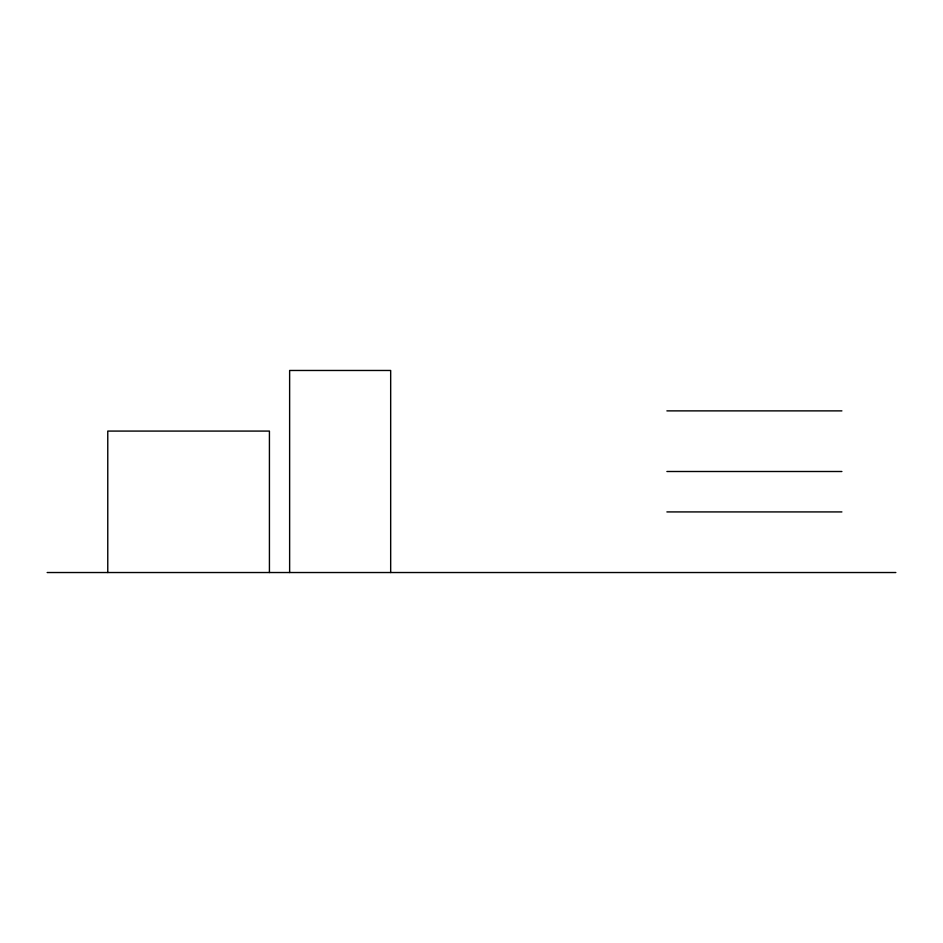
<?xml version="1.0" encoding="UTF-8"?>
<svg xmlns="http://www.w3.org/2000/svg" width="943" height="943" viewBox="0 0 943 943"><rect width="100%" height="100%" fill="white"/><g stroke="black" fill="none" stroke-linecap="round" stroke-linejoin="round"><path stroke-width="1.41" d="M666.901 410.877L841.899 410.877M666.901 471.5L841.899 471.5M666.901 511.919L841.899 511.919M47.15 572.531L895.85 572.531M390.673 572.531L390.673 370.469L289.631 370.469L289.631 572.531M269.427 572.531L269.427 431.081L107.773 431.081L107.773 572.531"/></g></svg>
